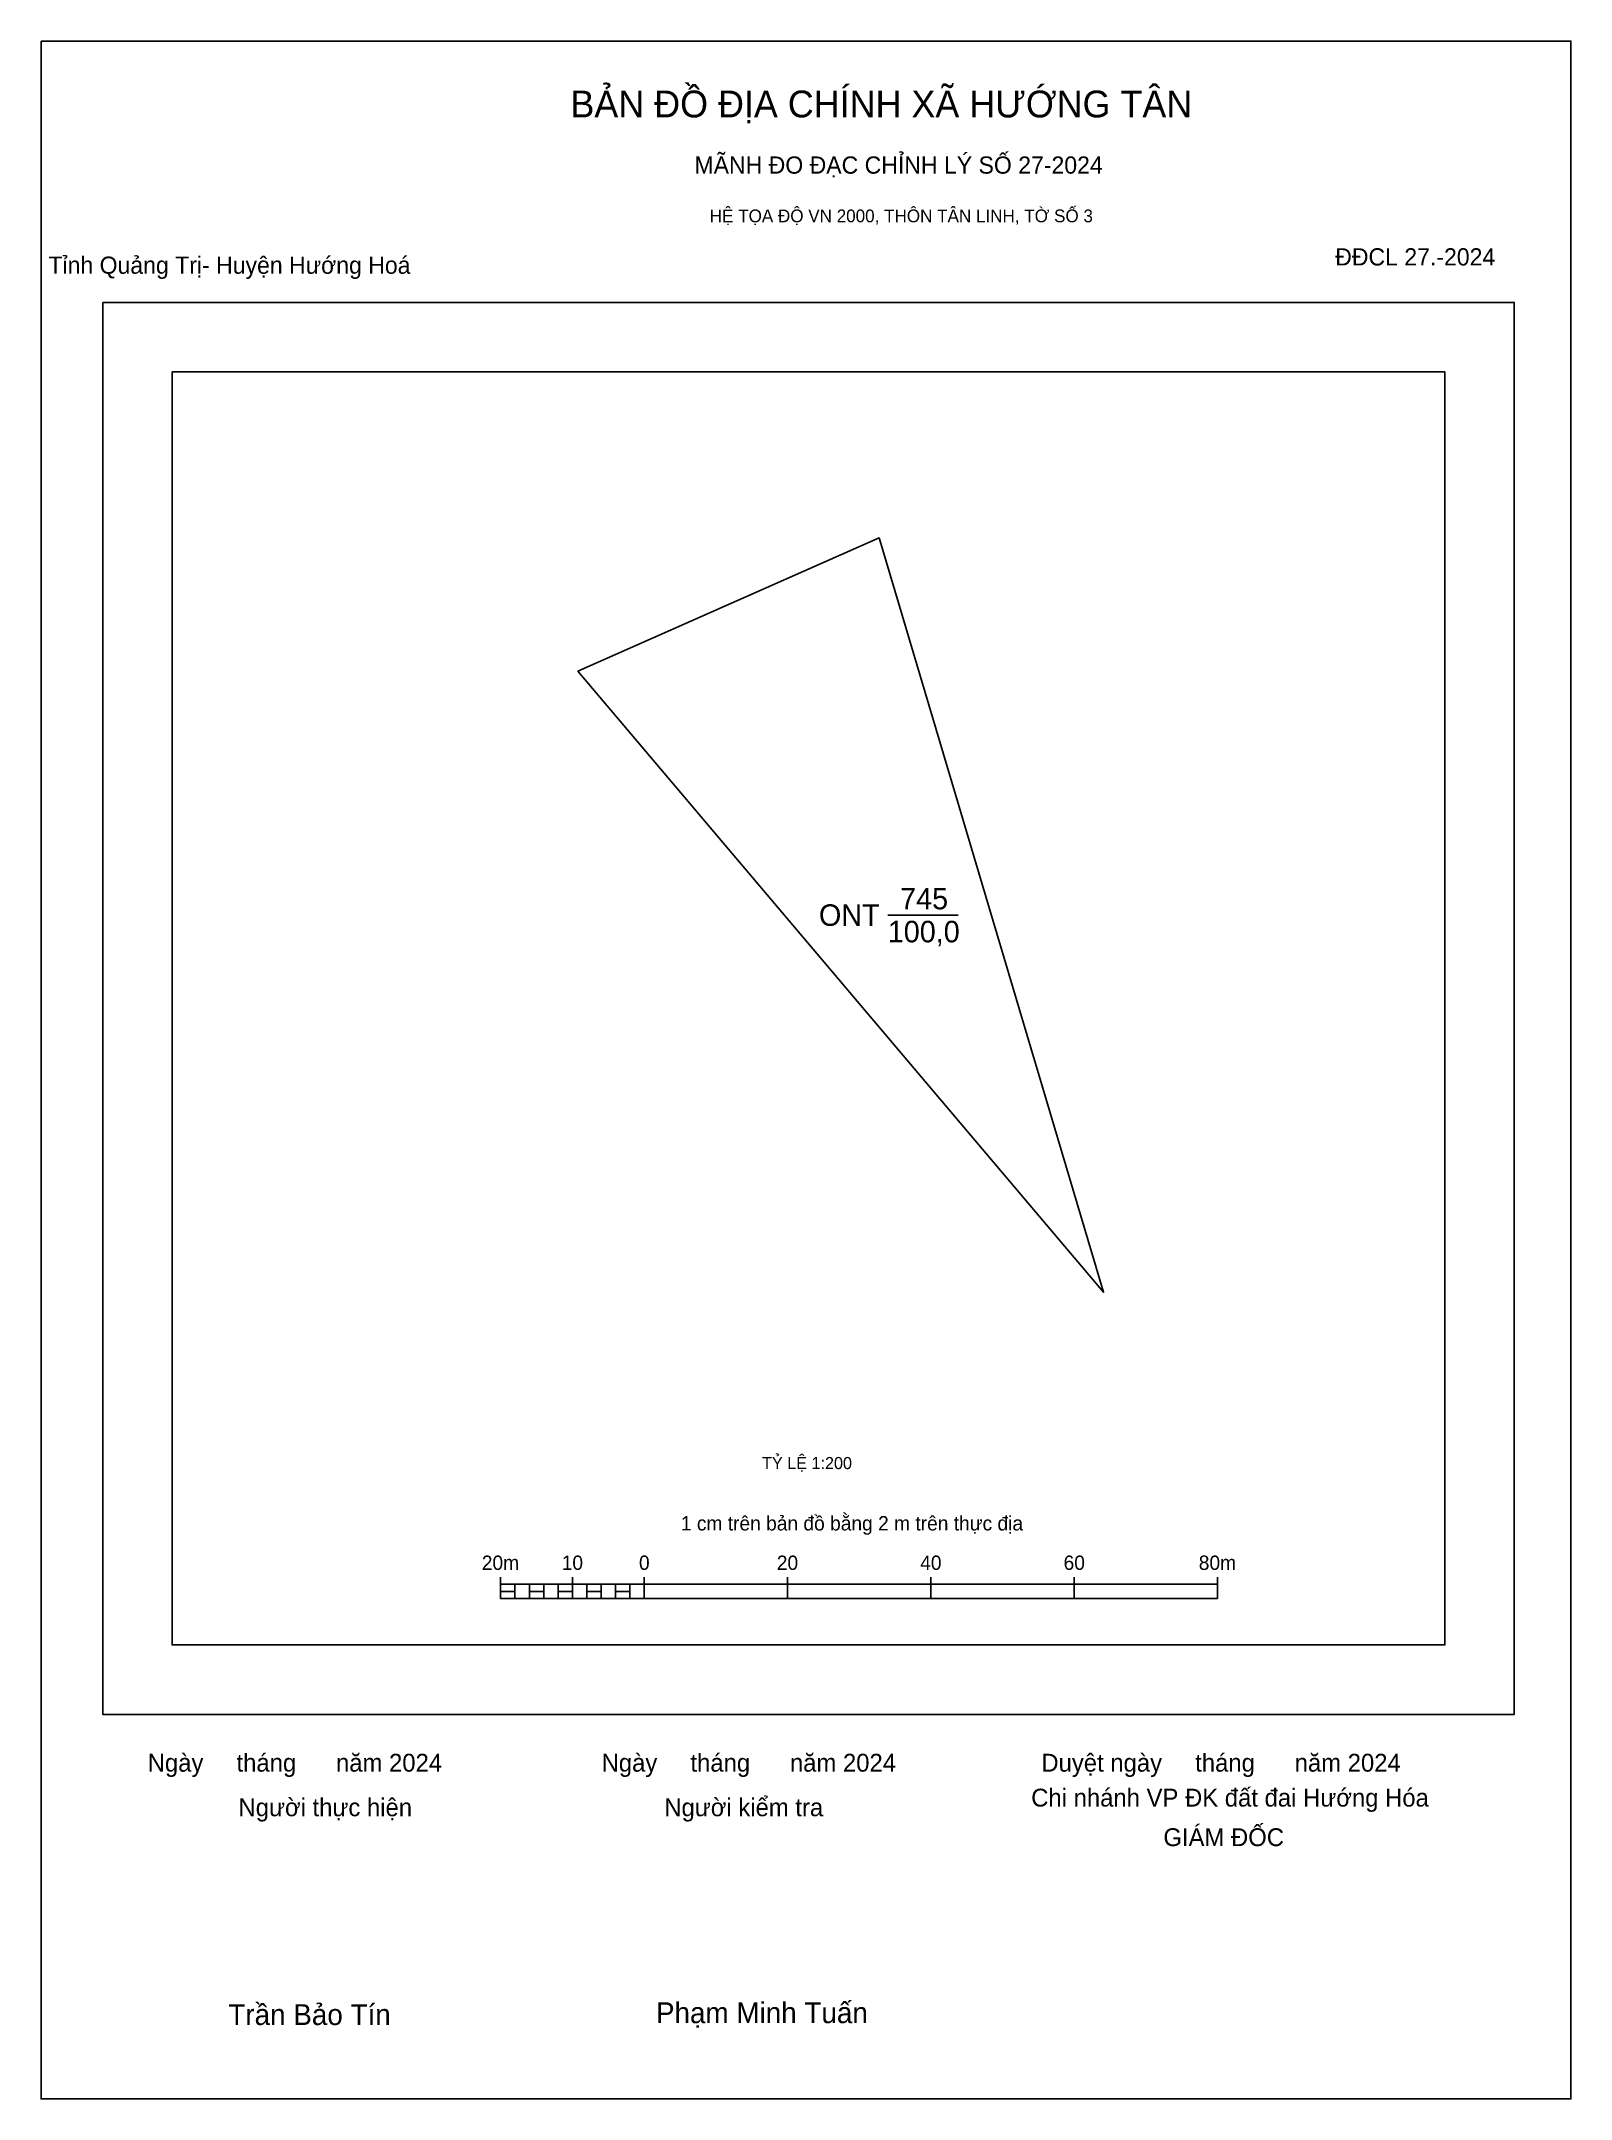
# Model space of a CAD drawing. Extents: x 548753.1 to 548795.8, y 1844623.5 to 1844680.9.
import ezdxf

# ---------------------------------------------------------------- set-up
doc = ezdxf.new("R2010")
doc.units = 0
for name, color, linetype in [('Level 10', 7, 'Continuous'), ('Level 13', 7, 'Continuous'), ('Level 15', 7, 'Continuous'), ('Level 27', 7, 'Continuous'), ('Level 6', 7, 'Continuous'), ('Level 62', 7, 'Continuous'), ('Level 63', 7, 'Continuous'), ('Level 9', 7, 'Continuous')]:
    doc.layers.add(name, color=color, linetype=linetype)

msp = doc.modelspace()

# ---------------------------------------------------------------- linework, layer by layer
at = {"layer": 'Level 10'}
msp.add_lwpolyline([(548768.07, 1844663.309), (548776.468, 1844667.03), (548782.73, 1844645.99)], close=True, dxfattribs=at)
at = {"layer": 'Level 15'}
msp.add_lwpolyline([(548753.095, 1844680.882), (548795.766, 1844680.882), (548795.766, 1844623.498), (548753.095, 1844623.498)], close=True, dxfattribs=at)
at = {"layer": 'Level 27'}
for p, q in [((548776.468, 1844667.03), (548776.468, 1844667.032)), ((548768.07, 1844663.309), (548768.069, 1844663.31)), ((548782.73, 1844645.99), (548782.731, 1844645.988))]:
    msp.add_line(p, q, dxfattribs=at)
at = {"layer": 'Level 62'}
msp.add_lwpolyline([(548756.749, 1844671.659), (548792.252, 1844671.659), (548792.252, 1844636.157), (548756.749, 1844636.157)], close=True, dxfattribs=at)
at = {"layer": 'Level 63'}
for p, q in [((548765.913, 1844638.049), (548765.913, 1844637.449)), ((548765.913, 1844637.849), (548785.913, 1844637.849)), ((548766.313, 1844637.849), (548766.313, 1844637.449)), ((548766.713, 1844637.849), (548766.713, 1844637.449)), ((548767.113, 1844637.849), (548767.113, 1844637.449)), ((548767.513, 1844637.849), (548767.513, 1844637.449)), ((548767.913, 1844638.049), (548767.913, 1844637.449)), ((548767.913, 1844637.849), (548767.913, 1844637.449)), ((548768.313, 1844637.849), (548768.313, 1844637.449)), ((548768.713, 1844637.849), (548768.713, 1844637.449)), ((548769.113, 1844637.849), (548769.113, 1844637.449)), ((548769.513, 1844637.849), (548769.513, 1844637.449)), ((548769.913, 1844638.049), (548769.913, 1844637.449)), ((548769.913, 1844637.849), (548769.913, 1844637.449)), ((548773.913, 1844638.049), (548773.913, 1844637.449)), ((548777.913, 1844638.049), (548777.913, 1844637.449)), ((548781.913, 1844638.049), (548781.913, 1844637.449)), ((548785.913, 1844638.049), (548785.913, 1844637.449)), ((548765.913, 1844637.449), (548785.913, 1844637.449))]:
    msp.add_line(p, q, dxfattribs=at)
for points in [[(548754.812, 1844673.597), (548794.189, 1844673.597), (548794.189, 1844634.219), (548754.812, 1844634.219)], [(548765.913, 1844637.649), (548766.313, 1844637.649), (548766.313, 1844637.449), (548765.913, 1844637.449)], [(548765.913, 1844637.649), (548766.313, 1844637.649), (548766.313, 1844637.449), (548765.913, 1844637.449)], [(548766.713, 1844637.649), (548767.113, 1844637.649), (548767.113, 1844637.449), (548766.713, 1844637.449)], [(548767.513, 1844637.649), (548767.913, 1844637.649), (548767.913, 1844637.449), (548767.513, 1844637.449)], [(548768.313, 1844637.649), (548768.713, 1844637.649), (548768.713, 1844637.449), (548768.313, 1844637.449)], [(548769.113, 1844637.649), (548769.513, 1844637.649), (548769.513, 1844637.449), (548769.113, 1844637.449)]]:
    msp.add_lwpolyline(points, close=True, dxfattribs=at)
at = {"layer": 'Level 9'}
msp.add_line((548776.71, 1844656.51), (548778.674, 1844656.51), dxfattribs=at)

# ---------------------------------------------------------------- texts
at = {"layer": 'Level 13'}
for s, p in [('745', (548777.056, 1844656.67)), ('ONT', (548774.792, 1844656.21)), ('100,0', (548776.711, 1844655.75))]:
    msp.add_text(s, height=0.6, dxfattribs=at).set_placement(p)
at = {"layer": 'Level 6'}
msp.add_text('TỶ LỆ 1:200', height=0.3375, dxfattribs=at).set_placement((548773.204, 1844641.06))
at = {"layer": 'Level 63'}
for s, height, p in [('BẢN ĐỒ ĐỊA CHÍNH XÃ HƯỚNG TÂN ', 0.74873, (548767.859, 1844678.755)), ('MÃNH ĐO ĐẠC CHỈNH LÝ SỐ 27-2024', 0.48044, (548771.319, 1844677.186)), ('HỆ TỌA ĐỘ VN 2000, THÔN TÂN LINH, TỜ SỐ 3', 0.35565, (548771.746, 1844675.831)), ('1 cm trên bản đồ bằng 2 m trên thực địa', 0.4, (548770.94, 1844639.349)), ('20m', 0.4, (548765.387, 1844638.249)), ('10', 0.4, (548767.616, 1844638.249)), ('0', 0.4, (548769.771, 1844638.249)), ('20', 0.4, (548773.616, 1844638.249)), ('40', 0.4, (548777.616, 1844638.249)), ('60', 0.4, (548781.616, 1844638.249)), ('80m', 0.4, (548785.387, 1844638.249)), ('Ngày     tháng      năm 2024', 0.49766, (548756.067, 1844632.623)), ('Ngày     tháng      năm 2024', 0.49766, (548768.729, 1844632.623)), ('Duyệt ngày     tháng      năm 2024', 0.49766, (548780.996, 1844632.623)), ('Người thực hiện', 0.49766, (548758.6, 1844631.379)), ('Người kiểm tra', 0.49766, (548770.478, 1844631.379)), ('Chi nhánh VP ĐK đất đai Hướng Hóa', 0.49766, (548780.712, 1844631.649)), ('GIÁM ĐỐC', 0.4977, (548784.4, 1844630.546)), ('Trần Bảo Tín', 0.58048, (548758.317, 1844625.557)), ('Phạm Minh Tuấn', 0.58048, (548770.245, 1844625.609))]:
    msp.add_text(s, height=height, dxfattribs=at).set_placement(p)
at = {"layer": 'Level 9'}
for s, p in [('Tỉnh Quảng Trị- Huyện Hướng Hoá', (548753.298, 1844674.394)), ('ĐĐCL 27.-2024', (548789.193, 1844674.626))]:
    msp.add_text(s, height=0.48044, dxfattribs=at).set_placement(p)

doc.saveas('drawing.dxf')
